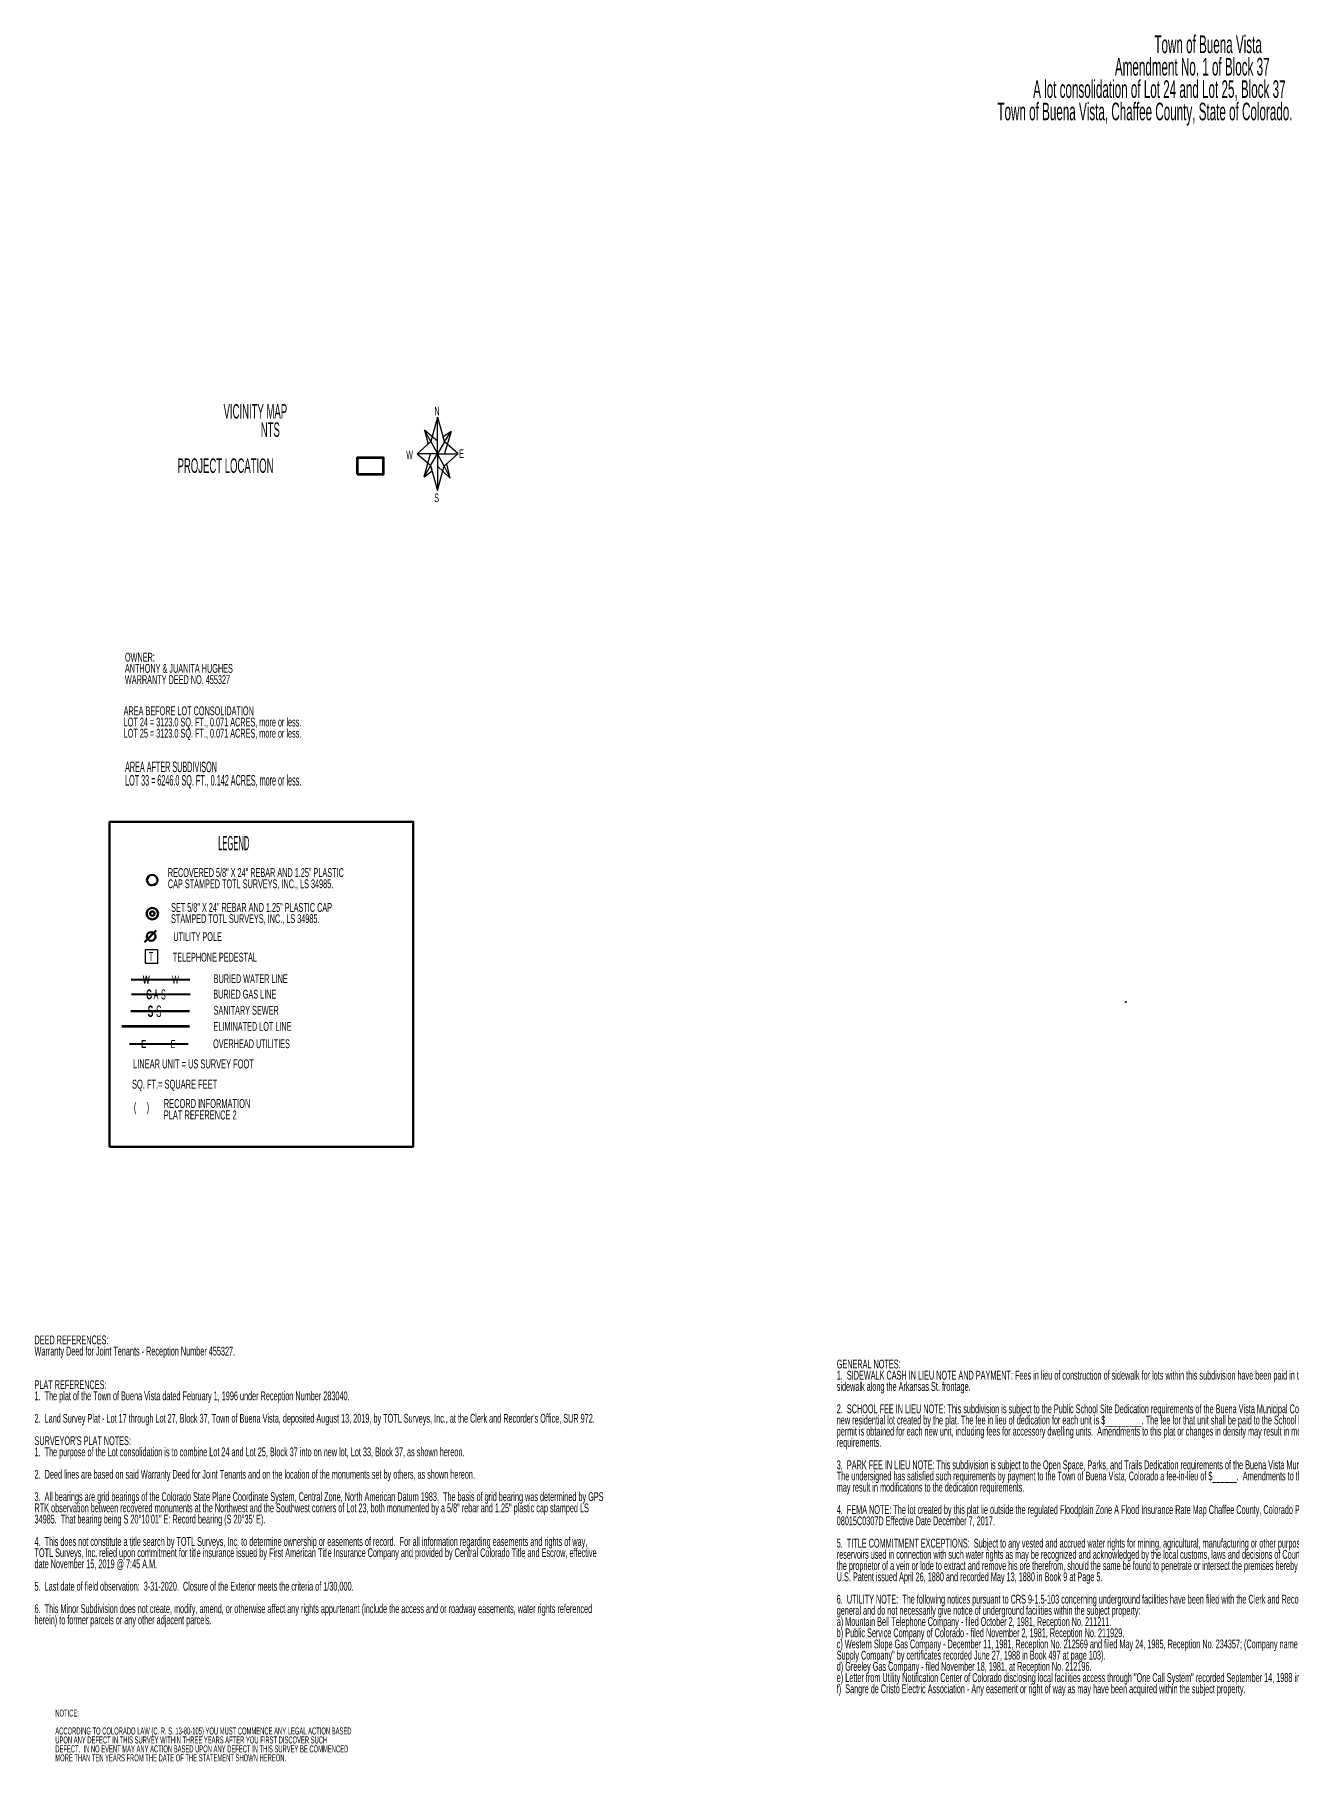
# Model space of a CAD drawing. Extents: x 2835785 to 2851632, y 1243954 to 1251877.
# Drawn here: x 2843217 to 2843701, y 1249575 to 1250240 of the extents above; entities that cross this region are included whole.
import ezdxf

# ---------------------------------------------------------------- set-up
doc = ezdxf.new("R2010")
doc.units = 0
doc.header["$MEASUREMENT"] = 0
for name, pattern in [('Electric2', [339.978468, 101.993545, -101.993545, 101.993545, -33.997835]), ('Gas Line2', [678.456755, 127.210645, -296.824821, 127.210645, -127.210645]), ('Property Line', [391.61936, 195.80968, -39.161945, 39.161937, -39.161931, 39.161937, -39.161931]), ('Sanitary Sewer2', [679.5772, 145.623694, -242.706147, 145.623694, -145.623665]), ('Water Line1', [339.228684, 101.768609, -101.768609, 101.768609, -33.922856])]:
    doc.linetypes.add(name, pattern=pattern)
doc.layers.add('Layout', color=5, linetype='Continuous', true_color=0x0000ff)
doc.styles.add('Arial14', font='arialbd.ttf', dxfattribs={"width": 0.416027, "height": 3.91})
doc.styles.add('Arial15', font='arialbd.ttf', dxfattribs={"width": 0.416069, "height": 5.58})
doc.styles.add('Arial16', font='arialbd.ttf', dxfattribs={"width": 0.416068, "height": 4.875})
doc.styles.add('Arial17', font='arialbd.ttf', dxfattribs={"width": 0.416239, "height": 3.9})

msp = doc.modelspace()

# ---------------------------------------------------------------- linework, layer by layer
at = {"layer": 'Layout', "color": 5, "linetype": 'ByBlock', "ltscale": 30, "true_color": 0x0000ff}
for p, q in [((2843371.95, 1250083.36), (2843366.88, 1250087.51)), ((2843371.94, 1250092.58), (2843374.56, 1250083)), ((2843377.11, 1250087.05), (2843374.62, 1250078.54)), ((2843369.38, 1250083.16), (2843364.01, 1250078.47)), ((2843366.75, 1250069.55), (2843369.24, 1250078.5)), ((2843369.25, 1250073.93), (2843371.93, 1250064.28)), ((2843376.77, 1250069.14), (2843371.93, 1250073.66)), ((2843374.42, 1250073.69), (2843379.78, 1250078.42))]:
    msp.add_line(p, q, dxfattribs=at)
at = {"layer": 'Layout', "color": 18, "linetype": 'ByBlock', "lineweight": 50, "ltscale": 30, "true_color": 0x000000}
msp.add_line((2843263.54, 1249894.84), (2843259.07, 1249890.37), dxfattribs=at)
at = {"layer": 'Layout', "color": 5, "linetype": 'ByBlock', "ltscale": 30, "true_color": 0x0000ff}
for points in [[(2843369.38, 1250083.17), (2843366.89, 1250087.51), (2843368.25, 1250082.2), (2843368.27, 1250082.2), (2843369.38, 1250083.17)], [(2843371.93, 1250078.46), (2843371.93, 1250092.58), (2843369.38, 1250083.15), (2843369.38, 1250083.21), (2843371.93, 1250078.46)], [(2843374.52, 1250082.96), (2843377.12, 1250087.05), (2843374, 1250084.86), (2843374.53, 1250082.96), (2843374.52, 1250082.96)], [(2843371.92, 1250078.47), (2843379.81, 1250078.47), (2843374.53, 1250083.03), (2843374.57, 1250083.03), (2843371.92, 1250078.47)], [(2843371.9, 1250078.48), (2843364.01, 1250078.48), (2843369.28, 1250073.92), (2843369.25, 1250073.92), (2843371.9, 1250078.48)], [(2843369.25, 1250073.92), (2843366.77, 1250069.55), (2843369.8, 1250071.93), (2843369.24, 1250073.92), (2843369.25, 1250073.92)], [(2843371.93, 1250078.46), (2843371.93, 1250064.34), (2843374.48, 1250073.78), (2843374.48, 1250073.72), (2843371.93, 1250078.46)], [(2843374.43, 1250073.69), (2843376.75, 1250069.11), (2843375.49, 1250074.63), (2843374.42, 1250073.69), (2843374.43, 1250073.69)]]:
    msp.add_lwpolyline(points, dxfattribs=at)
at = {"layer": 'Layout', "color": 5, "linetype": 'ByBlock', "lineweight": 211, "ltscale": 30, "true_color": 0x0000ff}
msp.add_lwpolyline([(2843340.92, 1250070.57), (2843351.11, 1250070.57), (2843351.11, 1250076.95), (2843340.92, 1250076.95), (2843340.92, 1250070.57)], dxfattribs=at)
at = {"layer": 'Layout', "color": 5, "linetype": 'ByBlock', "lineweight": 50, "ltscale": 30, "true_color": 0x0000ff}
msp.add_lwpolyline([(2843245.64, 1249811.57), (2843362.57, 1249811.57), (2843362.57, 1249936.72), (2843245.64, 1249936.72), (2843245.64, 1249811.57)], dxfattribs=at)
at = {"layer": 'Layout', "color": 18, "linetype": 'ByBlock', "lineweight": 25, "ltscale": 30, "true_color": 0x000000}
msp.add_lwpolyline([(2843259.34, 1249887.35), (2843259.32, 1249882.31), (2843264.2, 1249882.28), (2843264.2, 1249887.36), (2843259.34, 1249887.35)], dxfattribs=at)
at = {"layer": 'Layout', "color": 5, "linetype": 'Water Line1', "lineweight": 50, "ltscale": 30, "true_color": 0x0000ff}
msp.add_lwpolyline([(2843253.86, 1249875.99), (2843276.47, 1249875.9)], dxfattribs=at)
at = {"layer": 'Layout', "color": 5, "linetype": 'Gas Line2', "lineweight": 50, "ltscale": 30, "true_color": 0x0000ff}
msp.add_lwpolyline([(2843254.08, 1249870.34), (2843276.69, 1249870.24)], dxfattribs=at)
at = {"layer": 'Layout', "color": 5, "linetype": 'Sanitary Sewer2', "lineweight": 50, "ltscale": 30, "true_color": 0x0000ff}
msp.add_lwpolyline([(2843253.8, 1249863.82), (2843276.45, 1249863.81)], dxfattribs=at)
at = {"layer": 'Layout', "color": 5, "linetype": 'Property Line', "lineweight": 60, "ltscale": 30, "true_color": 0x0000ff}
msp.add_lwpolyline([(2843250.29, 1249858.06), (2843276.39, 1249858.04)], dxfattribs=at)
at = {"layer": 'Layout', "color": 5, "linetype": 'Electric2', "lineweight": 50, "ltscale": 30, "true_color": 0x0000ff}
msp.add_lwpolyline([(2843253.23, 1249851.14), (2843275.9, 1249851.13)], dxfattribs=at)
at = {"layer": 'Layout', "color": 18, "linetype": 'ByBlock', "lineweight": 50, "ltscale": 30, "true_color": 0x000000}
for centre, radius in [((2843262.07, 1249901.35), 2.21), ((2843262.07, 1249901.35), 0.847), ((2843261.59, 1249892.6), 1.67)]:
    msp.add_circle(centre, radius, dxfattribs=at)
at = {"layer": 'Layout', "color": 5, "linetype": 'ByBlock', "ltscale": 30, "true_color": 0x0000ff}
msp.add_circle((2843637.04, 1249867.3), 0.173, dxfattribs=at)
at = {"layer": 'Layout', "color": 5, "linetype": 'ByBlock', "lineweight": 50, "ltscale": 30, "true_color": 0x0000ff}
for start, end in [(90.00014, 180.00013), (179.99985, 269.99986), (0.00002, 89.99998), (270.00014, 0.00014)]:
    msp.add_arc((2843262.03, 1249914.27), 2.01, start, end, dxfattribs=at)

# ---------------------------------------------------------------- texts
at = {"layer": 'Layout'}
for s, height, width, p in [('Town of Buena Vista', 6.79, 0.493735, (2843647.99, 1250232.81)), ('Amendment No. 1 of Block 37', 6.79, 0.493735, (2843632.78, 1250224.18)), ('A lot consolidation of Lot 24 and Lot 25, Block 37', 6.79, 0.493735, (2843601.29, 1250215.56)), ('Town of Buena Vista, Chaffee County, State of Colorado.', 6.79, 0.493735, (2843587.54, 1250206.93)), ('VICINITY MAP', 5.5617, 0.493868, (2843289.51, 1250092.05)), ('N', 3.3, 0.49365, (2843370.7, 1250093.31)), ('NTS', 5.562, 0.493868, (2843303.84, 1250084.99)), ('W', 3.3, 0.49365, (2843359.85, 1250076.38)), ('E', 3.3, 0.49365, (2843380.25, 1250076.85)), ('PROJECT LOCATION', 5.5617, 0.493868, (2843271.8, 1250071.12)), ('S', 3.3, 0.49365, (2843370.65, 1250059.86)), ('OWNER:', 3.395, 0.493735, (2843251.52, 1249998.43)), ('ANTHONY & JUANITA HUGHES', 3.395, 0.493735, (2843251.52, 1249994.12)), ('WARRANTY DEED NO. 455327', 3.395, 0.493735, (2843251.52, 1249989.8)), ('AREA BEFORE LOT CONSOLIDATION', 3.395, 0.493735, (2843251.03, 1249977.77)), ('LOT 24 = 3123.0 SQ. FT., 0.071 ACRES, more or less.', 3.395, 0.493735, (2843251.03, 1249973.45)), ('LOT 25 = 3123.0 SQ. FT., 0.071 ACRES, more or less.', 3.395, 0.493735, (2843251.03, 1249969.14)), ('AREA AFTER SUBDIVISON', 4.0733, 0.494032, (2843251.58, 1249955.85)), ('LOT 33 = 6246.0 SQ. FT., 0.142 ACRES, more or less.', 4.0733, 0.494032, (2843251.58, 1249950.67)), ('LEGEND', 5.452, 0.400365, (2843287.43, 1249925.79)), ('CAP STAMPED TOTL SURVEYS, INC., LS 34985.', 3.395, 0.493735, (2843268.06, 1249911.15)), ('RECOVERED 5/8" X 24" REBAR AND 1.25" PLASTIC ', 3.395, 0.493735, (2843268.06, 1249915.47)), ('SET 5/8" X 24" REBAR AND 1.25" PLASTIC CAP ', 3.395, 0.493735, (2843269.29, 1249902.04)), ('STAMPED TOTL SURVEYS, INC., LS 34985.', 3.395, 0.493735, (2843269.29, 1249897.72)), ('UTILITY POLE', 3.395, 0.493735, (2843270.15, 1249890.8)), ('T', 3.39, 0.493735, (2843260.69, 1249883.12)), ('TELEPHONE PEDESTAL', 3.395, 0.493735, (2843269.96, 1249882.86)), ('BURIED WATER LINE', 3.395, 0.493735, (2843285.7, 1249874.58)), ('BURIED GAS LINE', 3.395, 0.493735, (2843285.54, 1249868.64)), ('SANITARY SEWER', 3.395, 0.493735, (2843285.69, 1249862.43)), ('ELIMINATED LOT LINE', 3.395, 0.493735, (2843285.64, 1249856.21)), ('OVERHEAD UTILITIES', 3.395, 0.493735, (2843285.48, 1249849.54)), ('LINEAR UNIT = US SURVEY FOOT', 3.4767, 0.493881, (2843254.68, 1249841.73)), ('SQ. FT.= SQUARE FEET', 3.4767, 0.493881, (2843254.26, 1249833.92)), ('(     )', 3.477, 0.493881, (2843254.95, 1249825.12)), ('RECORD INFORMATION ', 3.4767, 0.493881, (2843266.48, 1249826.48)), ('PLAT REFERENCE 2', 3.4767, 0.493881, (2843266.48, 1249822.06)), ('Warranty Deed for Joint Tenants - Reception Number 455327.', 3.395, 0.493735, (2843216.7, 1249731.15)), ('DEED REFERENCES:', 3.395, 0.493735, (2843216.7, 1249735.46)), ('GENERAL NOTES:', 3.395, 0.493735, (2843525.65, 1249726.17)), ('PLAT REFERENCES:', 3.395, 0.493735, (2843216.7, 1249718.21)), ('sidewalk along the Arkansas St. frontage.', 3.395, 0.493735, (2843525.65, 1249717.54)), ('1.  SIDEWALK CASH IN LIEU NOTE AND PAYMENT: Fees in lieu of construction of sidewalk for lots within this subdivision have been paid in the amount of $________ for ', 3.395, 0.493735, (2843525.65, 1249721.86)), ('1.  The plat of the Town of Buena Vista dated February 1, 1996 under Reception Number 283040.', 3.395, 0.493735, (2843216.7, 1249713.9)), ("2.  Land Survey Plat - Lot 17 through Lot 27, Block 37, Town of Buena Vista, deposited August 13, 2019, by TOTL Surveys, Inc., at the Clerk and Recorder's Office, SUR 972.", 3.395, 0.493735, (2843216.7, 1249705.27)), ('2.  SCHOOL FEE IN LIEU NOTE: This subdivision is subject to the Public School Site Dedication requirements of the Buena Vista Municipal Code for new residential for one ', 3.395, 0.493735, (2843525.65, 1249708.92)), ('new residential lot created by the plat. The fee in lieu of dedication for each unit is $_________. The fee for that unit shall be paid to the School District at the time a building ', 3.395, 0.493735, (2843525.65, 1249704.6)), ('permit is obtained for each new unit, including fees for accessory dwelling units.  Amendments to this plat or changes in density may result in modifications to the dedication ', 3.395, 0.493735, (2843525.65, 1249700.29)), ("SURVEYOR'S PLAT NOTES:", 3.395, 0.493735, (2843216.7, 1249696.64)), ('1.  The purpose of the Lot consolidation is to combine Lot 24 and Lot 25, Block 37 into on new lot, Lot 33, Block 37, as shown hereon.', 3.395, 0.493735, (2843216.7, 1249692.33)), ('requirements.', 3.395, 0.493735, (2843525.65, 1249695.98)), ('2.  Deed lines are based on said Warranty Deed for Joint Tenants and on the location of the monuments set by others, as shown hereon.', 3.395, 0.493735, (2843216.7, 1249683.7)), ('3.  PARK FEE IN LIEU NOTE: This subdivision is subject to the Open Space, Parks, and Trails Dedication requirements of the Buena Vista Municipal Code for one new unit.  ', 3.395, 0.493735, (2843525.65, 1249687.35)), ('The undersigned has satisfied such requirements by payment to the Town of Buena Vista, Colorado a fee-in-lieu of $______.  Amendments to this plat or changes in density ', 3.395, 0.493735, (2843525.65, 1249683.04)), ('may result in modifications to the dedication requirements.', 3.395, 0.493735, (2843525.65, 1249678.72)), ('3.  All bearings are grid bearings of the Colorado State Plane Coordinate System, Central Zone, North American Datum 1983.  The basis of grid bearing was determined by GPS ', 3.395, 0.493735, (2843216.7, 1249675.08)), ('RTK observation between recovered monuments at the Northwest and the Southwest corners of Lot 23, both monumented by a 5/8" rebar and 1.25" plastic cap stamped LS ', 3.395, 0.493735, (2843216.7, 1249670.76)), ('34985.  That bearing being S 20%%D10\'01" E: Record bearing (S 20%%D35\' E).', 3.395, 0.493735, (2843216.7, 1249666.45)), ('4.  FEMA NOTE: The lot created by this plat lie outside the regulated Floodplain Zone A Flood Insurance Rate Map Chaffee County, Colorado Panel 307 of 725 Map Number ', 3.395, 0.493735, (2843525.65, 1249670.1)), ('08015C0307D Effective Date December 7, 2017. ', 3.395, 0.493735, (2843525.65, 1249665.78)), ('4.  This does not constitute a title search by TOTL Surveys, Inc. to determine ownership or easements of record.  For all information regarding easements and rights of way, ', 3.395, 0.493735, (2843216.7, 1249657.82)), ('5.  TITLE COMMITMENT EXCEPTIONS:  Subject to any vested and accrued water rights for mining, agricultural, manufacturing or other purposes, and rights to ditches and ', 3.395, 0.493735, (2843525.65, 1249657.16)), ('TOTL Surveys, Inc. relied upon commitment for title insurance issued by First American Title Insurance Company and provided by Central Colorado Title and Escrow, effective ', 3.395, 0.493735, (2843216.7, 1249653.51)), ('reservoirs used in connection with such water rights as may be recognized and acknowledged by the local customs, laws and decisions of Court and also subject to the right of ', 3.395, 0.493735, (2843525.65, 1249652.84)), ('date November 15, 2019 @ 7:45 A.M.', 3.395, 0.493735, (2843216.7, 1249649.2)), ('the proprietor of a vein or lode to extract and remove his ore therefrom, should the same be found to penetrate or intersect the premises hereby granted, as provided by law, in ', 3.395, 0.493735, (2843525.65, 1249648.53)), ('U.S. Patent issued April 26, 1880 and recorded May 13, 1880 in Book 9 at Page 5.', 3.395, 0.493735, (2843525.65, 1249644.22)), ('5.  Last date of field observation:  3-31-2020.  Closure of the Exterior meets the criteria of 1/30,000.', 3.395, 0.493735, (2843216.7, 1249640.57)), ('6.  This Minor Subdivision does not create, modify, amend, or otherwise affect any rights appurtenant (include the access and or roadway easements, water rights referenced ', 3.395, 0.493735, (2843216.7, 1249631.94)), ('general and do not necessarily give notice of underground facilities within the subject property:', 3.395, 0.493735, (2843525.65, 1249631.28)), ('6.  UTILITY NOTE:  The following notices pursuant to CRS 9-1.5-103 concerning underground facilities have been filed with the Clerk and Recorder.  These statements are ', 3.395, 0.493735, (2843525.65, 1249635.59)), ('herein) to former parcels or any other adjacent parcels.', 3.395, 0.493735, (2843216.7, 1249627.63)), ('a) Mountain Bell Telephone Company - filed October 2, 1981, Reception No. 211211.', 3.395, 0.493735, (2843525.65, 1249626.96)), ('c) Western Slope Gas Company - December 11, 1981, Reception No. 212569 and filed May 24, 1985, Reception No. 234357; (Company name amended to "Western Gas ', 3.395, 0.493735, (2843525.65, 1249618.34)), ('b) Public Service Company of Colorado - filed November 2, 1981, Reception No. 211929.', 3.395, 0.493735, (2843525.65, 1249622.65)), ('Supply Company" by certificates recorded June 27, 1988 in Book 497 at page 103).', 3.395, 0.493735, (2843525.65, 1249614.02)), ('d) Greeley Gas Company - filed November 18, 1981, at Reception No. 212196.', 3.395, 0.493735, (2843525.65, 1249609.71)), ('e) Letter from Utility Notification Center of Colorado disclosing local facilities access through "One Call System" recorded September 14, 1988 in Book 498 at Page 950.', 3.395, 0.493735, (2843525.65, 1249605.4)), ('f)  Sangre de Cristo Electric Association - Any easement or right of way as may have been acquired within the subject property.', 3.395, 0.493735, (2843525.65, 1249601.08)), ('NOTICE:', 2.715, 0.494403, (2843224.7, 1249592.06)), ('ACCORDING TO COLORADO LAW (C. R. S. 13-80-105) YOU MUST COMMENCE ANY LEGAL ACTION BASED ', 2.715, 0.494403, (2843224.7, 1249585.17)), ('UPON ANY DEFECT IN THIS SURVEY WITHIN THREE YEARS AFTER YOU FIRST DISCOVER SUCH ', 2.715, 0.494403, (2843224.7, 1249581.72)), ('DEFECT.  IN NO EVENT MAY ANY ACTION BASED UPON ANY DEFECT IN THIS SURVEY BE COMMENCED ', 2.715, 0.494403, (2843224.7, 1249578.27)), ('MORE THAN TEN YEARS FROM THE DATE OF THE STATEMENT SHOWN HEREON.', 2.715, 0.494403, (2843224.7, 1249574.82))]:
    msp.add_text(s, height=height, dxfattribs=dict(at, width=width)).set_placement(p)
at = {"layer": 'Layout', "color": 5, "true_color": 0x0000ff}
for s, height, rotation, style, width, p in [('W', 3.07, 359.7659, 'Arial17', 0.535636, (2843258.38, 1249874.39)), ('G', 3.84, 359.76587, 'Arial16', 0.535274, (2843259.72, 1249868.33)), ('S', 4.39, 359.96998, 'Arial15', 0.535275, (2843260.27, 1249861.55)), ('E', 3.08, 359.96526, 'Arial14', 0.535323, (2843257.77, 1249849.55))]:
    msp.add_text(s, height=height, rotation=rotation, dxfattribs=dict(at, style=style, width=width)).set_placement(p)
for s, height, rotation, width, p in [('W', 3.07, 359.7659, 0.535636, (2843269.68, 1249874.35)), ('A', 3.84, 359.76587, 0.535274, (2843262.55, 1249868.32)), ('S', 3.84, 359.76587, 0.535274, (2843265.38, 1249868.31)), ('S', 4.39, 359.96998, 0.535275, (2843263.51, 1249861.55)), ('E', 3.08, 359.96526, 0.535323, (2843269.1, 1249849.54))]:
    msp.add_text(s, height=height, rotation=rotation, dxfattribs=dict(at, width=width)).set_placement(p)

doc.saveas('drawing.dxf')
